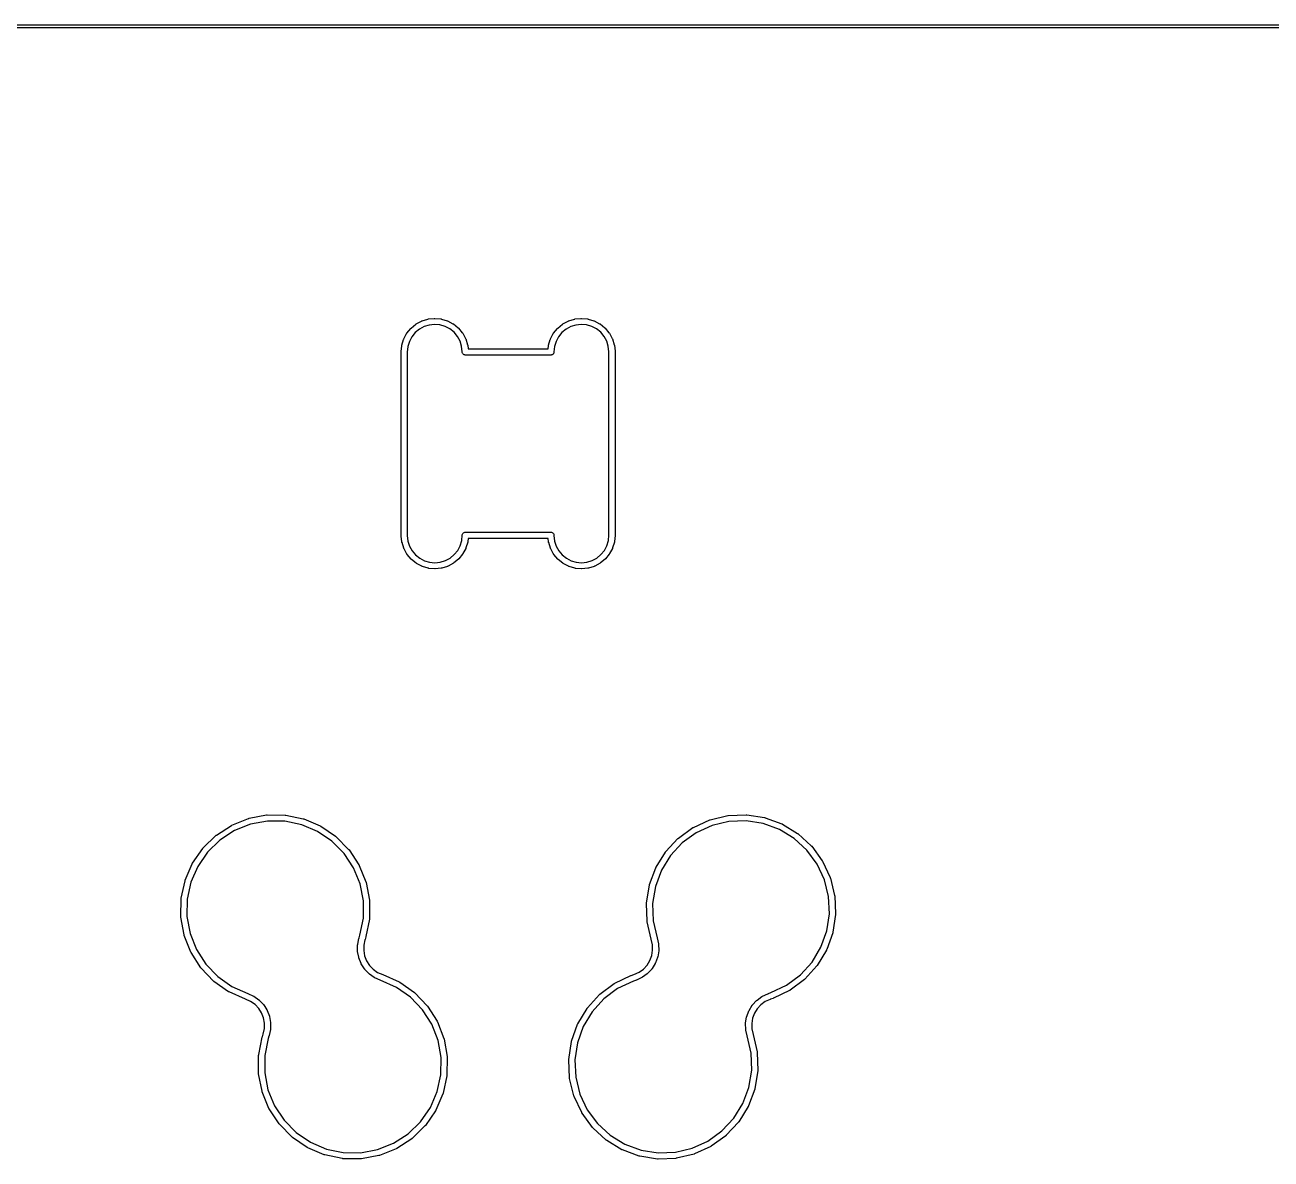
# Model space of a CAD drawing. Extents: x 95 to 260, y -129 to -48.
# Drawn here: x 156.4 to 176.79, y -66.16 to -47.6 of the extents above; entities that cross this region are included whole.
import ezdxf

# ---------------------------------------------------------------- set-up
doc = ezdxf.new("R2010")
doc.units = 0
doc.layers.add('BLACK', color=7, linetype='CONTINUOUS')

msp = doc.modelspace()

# ---------------------------------------------------------------- linework, layer by layer
at = {"layer": 'BLACK', "linetype": 'CONTINUOUS'}
for p, q in [((97.63, -47.6), (250.032, -47.6)), ((250.03, -47.65), (97.6313, -47.65)), ((163, -52.4117), (163.098, -52.4015)), ((163.098, -52.4015), (163.098, -52.4015)), ((163.098, -52.4015), (163.098, -52.4015)), ((163.098, -52.4015), (163.103, -52.4015)), ((163.103, -52.4015), (163.107, -52.4015)), ((163.107, -52.4015), (163.204, -52.4103)), ((165.4, -52.4117), (165.498, -52.4015)), ((165.498, -52.4015), (165.498, -52.4015)), ((165.498, -52.4015), (165.498, -52.4015)), ((165.498, -52.4015), (165.503, -52.4015)), ((165.503, -52.4015), (165.507, -52.4015)), ((165.507, -52.4015), (165.604, -52.4103)), ((162.651, -52.643), (162.713, -52.5673)), ((162.713, -52.5668), (162.716, -52.5637)), ((162.713, -52.5673), (162.713, -52.5668)), ((162.716, -52.5637), (162.72, -52.5604)), ((162.72, -52.5604), (162.795, -52.4982)), ((162.855, -52.5784), (162.787, -52.6343)), ((162.795, -52.4978), (162.799, -52.4953)), ((162.795, -52.4982), (162.795, -52.4978)), ((162.795, -52.4982), (162.795, -52.4982)), ((162.795, -52.4982), (162.795, -52.4982)), ((162.799, -52.4953), (162.803, -52.4927)), ((162.803, -52.4927), (162.889, -52.4463)), ((162.932, -52.5366), (162.855, -52.5784)), ((162.889, -52.446), (162.893, -52.4443)), ((162.889, -52.4463), (162.889, -52.446)), ((162.889, -52.4463), (162.889, -52.4463)), ((162.889, -52.4463), (162.889, -52.4463)), ((162.893, -52.4443), (162.898, -52.4426)), ((162.898, -52.4426), (162.991, -52.4137)), ((163.016, -52.5107), (162.932, -52.5366)), ((162.991, -52.4137), (162.992, -52.4135)), ((162.991, -52.4137), (162.991, -52.4137)), ((162.992, -52.4135), (162.996, -52.4126)), ((162.996, -52.4126), (163, -52.4117)), ((163.103, -52.5015), (163.016, -52.5107)), ((163.191, -52.5095), (163.103, -52.5015)), ((163.275, -52.5342), (163.191, -52.5095)), ((163.204, -52.4103), (163.204, -52.4103)), ((163.204, -52.4103), (163.204, -52.4103)), ((163.204, -52.4103), (163.205, -52.4104)), ((163.205, -52.4104), (163.21, -52.4113)), ((163.21, -52.4113), (163.214, -52.4121)), ((163.214, -52.4121), (163.308, -52.4397)), ((163.353, -52.5749), (163.275, -52.5342)), ((163.308, -52.4397), (163.308, -52.4399)), ((163.308, -52.4399), (163.312, -52.4416)), ((163.312, -52.4416), (163.317, -52.4433)), ((163.317, -52.4433), (163.403, -52.4886)), ((163.421, -52.6299), (163.353, -52.5749)), ((163.403, -52.4886), (163.403, -52.4886)), ((163.403, -52.4886), (163.403, -52.4886)), ((163.403, -52.4886), (163.404, -52.4889)), ((163.404, -52.4889), (163.408, -52.4914)), ((163.408, -52.4914), (163.411, -52.4939)), ((163.411, -52.4939), (163.487, -52.555)), ((163.487, -52.555), (163.488, -52.5555)), ((163.488, -52.5555), (163.491, -52.5587)), ((163.491, -52.5587), (163.494, -52.5619)), ((163.494, -52.5619), (163.557, -52.6366)), ((165.051, -52.643), (165.113, -52.5673)), ((165.113, -52.5668), (165.116, -52.5637)), ((165.113, -52.5673), (165.113, -52.5668)), ((165.116, -52.5637), (165.12, -52.5604)), ((165.12, -52.5604), (165.195, -52.4982)), ((165.255, -52.5784), (165.187, -52.6343)), ((165.195, -52.4978), (165.199, -52.4953)), ((165.195, -52.4982), (165.195, -52.4978)), ((165.195, -52.4982), (165.195, -52.4982)), ((165.195, -52.4982), (165.195, -52.4982)), ((165.199, -52.4953), (165.203, -52.4927)), ((165.203, -52.4927), (165.289, -52.4463)), ((165.332, -52.5366), (165.255, -52.5784)), ((165.289, -52.446), (165.293, -52.4443)), ((165.289, -52.4463), (165.289, -52.446)), ((165.289, -52.4463), (165.289, -52.4463)), ((165.289, -52.4463), (165.289, -52.4463)), ((165.293, -52.4443), (165.298, -52.4426)), ((165.298, -52.4426), (165.391, -52.4137)), ((165.416, -52.5107), (165.332, -52.5366)), ((165.391, -52.4137), (165.392, -52.4135)), ((165.391, -52.4137), (165.391, -52.4137)), ((165.392, -52.4135), (165.396, -52.4126)), ((165.396, -52.4126), (165.4, -52.4117)), ((165.503, -52.5015), (165.416, -52.5107)), ((165.591, -52.5095), (165.503, -52.5015)), ((165.675, -52.5342), (165.591, -52.5095)), ((165.604, -52.4103), (165.604, -52.4103)), ((165.604, -52.4103), (165.604, -52.4103)), ((165.604, -52.4103), (165.605, -52.4104)), ((165.605, -52.4104), (165.61, -52.4113)), ((165.61, -52.4113), (165.614, -52.4121)), ((165.614, -52.4121), (165.708, -52.4397)), ((165.753, -52.5749), (165.675, -52.5342)), ((165.708, -52.4397), (165.708, -52.4399)), ((165.708, -52.4399), (165.712, -52.4416)), ((165.712, -52.4416), (165.717, -52.4433)), ((165.717, -52.4433), (165.803, -52.4886)), ((165.821, -52.6299), (165.753, -52.5749)), ((165.803, -52.4886), (165.803, -52.4886)), ((165.803, -52.4886), (165.803, -52.4886)), ((165.803, -52.4886), (165.804, -52.4889)), ((165.804, -52.4889), (165.808, -52.4914)), ((165.808, -52.4914), (165.811, -52.4939)), ((165.811, -52.4939), (165.887, -52.555)), ((165.887, -52.555), (165.888, -52.5555)), ((165.888, -52.5555), (165.891, -52.5587)), ((165.891, -52.5587), (165.894, -52.5619)), ((165.894, -52.5619), (165.957, -52.6366)), ((162.568, -52.8397), (162.596, -52.7463)), ((162.596, -52.7456), (162.598, -52.7415)), ((162.596, -52.7463), (162.596, -52.7456)), ((162.598, -52.7415), (162.6, -52.7372)), ((162.6, -52.7372), (162.646, -52.6511)), ((162.646, -52.6505), (162.648, -52.6468)), ((162.646, -52.6511), (162.646, -52.6505)), ((162.646, -52.6511), (162.646, -52.6511)), ((162.646, -52.6511), (162.646, -52.6511)), ((162.648, -52.6468), (162.651, -52.643)), ((162.69, -52.7799), (162.665, -52.8639)), ((162.732, -52.7024), (162.69, -52.7799)), ((162.787, -52.6343), (162.732, -52.7024)), ((163.477, -52.6971), (163.421, -52.6299)), ((163.52, -52.7741), (163.477, -52.6971)), ((163.546, -52.8577), (163.52, -52.7741)), ((163.557, -52.6366), (163.558, -52.6372)), ((163.558, -52.6372), (163.56, -52.6409)), ((163.56, -52.6409), (163.563, -52.6447)), ((163.563, -52.6447), (163.61, -52.7302)), ((163.61, -52.7302), (163.61, -52.7302)), ((163.61, -52.7302), (163.61, -52.7302)), ((163.61, -52.7302), (163.61, -52.7308)), ((163.61, -52.7308), (163.612, -52.735)), ((163.612, -52.735), (163.613, -52.7392)), ((163.613, -52.7392), (163.643, -52.8322)), ((164.968, -52.8397), (164.996, -52.7463)), ((164.996, -52.7456), (164.998, -52.7415)), ((164.996, -52.7463), (164.996, -52.7456)), ((164.998, -52.7415), (165, -52.7372)), ((165, -52.7372), (165.046, -52.6511)), ((165.046, -52.6505), (165.048, -52.6468)), ((165.046, -52.6511), (165.046, -52.6505)), ((165.046, -52.6511), (165.046, -52.6511)), ((165.046, -52.6511), (165.046, -52.6511)), ((165.048, -52.6468), (165.051, -52.643)), ((165.09, -52.7799), (165.065, -52.8639)), ((165.132, -52.7024), (165.09, -52.7799)), ((165.187, -52.6343), (165.132, -52.7024)), ((165.877, -52.6971), (165.821, -52.6299)), ((165.92, -52.7741), (165.877, -52.6971)), ((165.946, -52.8577), (165.92, -52.7741)), ((165.957, -52.6366), (165.958, -52.6372)), ((165.958, -52.6372), (165.96, -52.6409)), ((165.96, -52.6409), (165.963, -52.6447)), ((165.963, -52.6447), (166.01, -52.7302)), ((166.01, -52.7302), (166.01, -52.7302)), ((166.01, -52.7302), (166.01, -52.7302)), ((166.01, -52.7302), (166.01, -52.7308)), ((166.01, -52.7308), (166.012, -52.735)), ((166.012, -52.735), (166.013, -52.7392)), ((166.013, -52.7392), (166.043, -52.8322)), ((162.556, -52.9464), (162.566, -52.8493)), ((162.556, -52.9488), (162.556, -52.9464)), ((162.556, -52.9464), (162.556, -52.9464)), ((162.556, -55.9537), (162.556, -52.9488)), ((162.566, -52.8486), (162.567, -52.8442)), ((162.566, -52.8492), (162.566, -52.8486)), ((162.566, -52.8493), (162.566, -52.8492)), ((162.566, -52.8493), (162.566, -52.8493)), ((162.567, -52.8442), (162.568, -52.8397)), ((162.665, -52.8639), (162.656, -52.9537)), ((162.656, -52.9537), (162.656, -55.951)), ((163.556, -52.9472), (163.546, -52.8577)), ((163.556, -52.949), (163.556, -52.9472)), ((163.556, -52.9512), (163.556, -52.949)), ((163.557, -52.9611), (163.556, -52.9512)), ((163.56, -52.9705), (163.557, -52.9611)), ((163.564, -52.9792), (163.56, -52.9705)), ((163.571, -52.9868), (163.564, -52.9792)), ((163.578, -52.993), (163.571, -52.9868)), ((163.587, -52.9977), (163.578, -52.993)), ((163.596, -53.0005), (163.587, -52.9977)), ((163.604, -53.0012), (163.596, -53.0005)), ((165.009, -53.0012), (163.604, -53.0012)), ((163.643, -52.8322), (163.643, -52.8328)), ((163.643, -52.8328), (163.644, -52.8373)), ((163.644, -52.8373), (163.645, -52.8417)), ((163.645, -52.8417), (163.652, -52.9012)), ((163.652, -52.9012), (164.961, -52.9012)), ((164.961, -52.9012), (164.966, -52.8493)), ((164.966, -52.8486), (164.967, -52.8442)), ((164.966, -52.8492), (164.966, -52.8486)), ((164.966, -52.8493), (164.966, -52.8492)), ((164.966, -52.8493), (164.966, -52.8493)), ((164.967, -52.8442), (164.968, -52.8397)), ((165.016, -53.0005), (165.009, -53.0012)), ((165.025, -52.9977), (165.016, -53.0005)), ((165.034, -52.993), (165.025, -52.9977)), ((165.042, -52.9868), (165.034, -52.993)), ((165.048, -52.9792), (165.042, -52.9868)), ((165.053, -52.9705), (165.048, -52.9792)), ((165.056, -52.9611), (165.053, -52.9705)), ((165.065, -52.8639), (165.056, -52.9512)), ((165.056, -52.9512), (165.056, -52.9512)), ((165.056, -52.9512), (165.056, -52.9611)), ((165.956, -52.9472), (165.946, -52.8577)), ((165.956, -52.9515), (165.956, -52.9472)), ((165.956, -55.9488), (165.956, -52.9515)), ((166.043, -52.8322), (166.043, -52.8328)), ((166.043, -52.8328), (166.044, -52.8373)), ((166.044, -52.8373), (166.045, -52.8417)), ((166.045, -52.8417), (166.056, -52.9387)), ((166.056, -52.9387), (166.056, -52.9394)), ((166.056, -52.9394), (166.056, -52.9417)), ((166.056, -52.9417), (166.056, -52.9439)), ((166.056, -52.9439), (166.056, -52.9486)), ((166.056, -52.9486), (166.056, -52.9488)), ((166.056, -52.9488), (166.056, -55.9537)), ((162.556, -55.9539), (162.556, -55.9537)), ((162.556, -55.9586), (162.556, -55.9539)), ((162.557, -55.9608), (162.556, -55.9586)), ((162.557, -55.9631), (162.557, -55.9608)), ((162.557, -55.9638), (162.557, -55.9631)), ((162.567, -56.0608), (162.557, -55.9638)), ((162.568, -56.0652), (162.567, -56.0608)), ((162.569, -56.0697), (162.568, -56.0652)), ((162.57, -56.0703), (162.569, -56.0697)), ((162.599, -56.1633), (162.57, -56.0703)), ((162.656, -55.951), (162.656, -55.9553)), ((162.656, -55.9553), (162.666, -56.0448)), ((162.666, -56.0448), (162.693, -56.1284)), ((163.522, -56.1226), (163.547, -56.0386)), ((163.547, -56.0386), (163.556, -55.9513)), ((163.556, -55.9512), (163.557, -55.9414)), ((163.556, -55.9513), (163.556, -55.9512)), ((163.557, -55.9414), (163.56, -55.932)), ((163.56, -55.932), (163.564, -55.9233)), ((163.564, -55.9233), (163.571, -55.9157)), ((163.571, -55.9157), (163.578, -55.9095)), ((163.578, -55.9095), (163.587, -55.9048)), ((163.587, -55.9048), (163.596, -55.902)), ((163.596, -55.902), (163.604, -55.9012)), ((163.604, -55.9012), (165.009, -55.9012)), ((163.645, -56.0628), (163.616, -56.1562)), ((163.646, -56.0539), (163.645, -56.0583)), ((163.645, -56.0583), (163.645, -56.0628)), ((163.652, -56.0012), (163.646, -56.0532)), ((163.646, -56.0532), (163.646, -56.0532)), ((163.646, -56.0532), (163.646, -56.0533)), ((163.646, -56.0533), (163.646, -56.0539)), ((164.961, -56.0012), (163.652, -56.0012)), ((164.967, -56.0608), (164.961, -56.0012)), ((164.968, -56.0652), (164.967, -56.0608)), ((164.969, -56.0697), (164.968, -56.0652)), ((164.97, -56.0703), (164.969, -56.0697)), ((164.999, -56.1633), (164.97, -56.0703)), ((165.009, -55.9012), (165.016, -55.902)), ((165.016, -55.902), (165.025, -55.9048)), ((165.025, -55.9048), (165.034, -55.9095)), ((165.034, -55.9095), (165.042, -55.9157)), ((165.042, -55.9157), (165.048, -55.9233)), ((165.048, -55.9233), (165.053, -55.932)), ((165.053, -55.932), (165.056, -55.9414)), ((165.056, -55.9414), (165.056, -55.9512)), ((165.056, -55.9512), (165.056, -55.9535)), ((165.056, -55.9535), (165.056, -55.9553)), ((165.056, -55.9553), (165.066, -56.0448)), ((165.066, -56.0448), (165.093, -56.1284)), ((165.922, -56.1226), (165.947, -56.0386)), ((165.947, -56.0386), (165.956, -55.9488)), ((166.045, -56.0628), (166.016, -56.1562)), ((166.046, -56.0539), (166.045, -56.0583)), ((166.045, -56.0583), (166.045, -56.0628)), ((166.056, -55.9561), (166.046, -56.0532)), ((166.046, -56.0532), (166.046, -56.0532)), ((166.046, -56.0532), (166.046, -56.0533)), ((166.046, -56.0533), (166.046, -56.0539)), ((166.056, -55.9537), (166.056, -55.9561)), ((166.056, -55.9561), (166.056, -55.9561)), ((162.601, -56.1675), (162.599, -56.1633)), ((162.603, -56.1717), (162.601, -56.1675)), ((162.603, -56.1723), (162.603, -56.1717)), ((162.65, -56.2578), (162.603, -56.1723)), ((162.652, -56.2616), (162.65, -56.2578)), ((162.655, -56.2653), (162.652, -56.2616)), ((162.655, -56.2659), (162.655, -56.2653)), ((162.718, -56.3406), (162.655, -56.2659)), ((162.693, -56.1284), (162.735, -56.2053)), ((162.735, -56.2053), (162.792, -56.2726)), ((162.792, -56.2726), (162.86, -56.3276)), ((163.358, -56.3241), (163.425, -56.2682)), ((163.425, -56.2682), (163.481, -56.2001)), ((163.481, -56.2001), (163.522, -56.1226)), ((163.561, -56.2595), (163.5, -56.3352)), ((163.564, -56.2557), (163.561, -56.2595)), ((163.567, -56.252), (163.564, -56.2557)), ((163.613, -56.1653), (163.567, -56.2514)), ((163.567, -56.2514), (163.567, -56.252)), ((163.614, -56.1611), (163.613, -56.1653)), ((163.616, -56.1569), (163.614, -56.1611)), ((163.616, -56.1562), (163.616, -56.1569)), ((165.001, -56.1675), (164.999, -56.1633)), ((165.003, -56.1717), (165.001, -56.1675)), ((165.003, -56.1723), (165.003, -56.1717)), ((165.05, -56.2578), (165.003, -56.1723)), ((165.052, -56.2616), (165.05, -56.2578)), ((165.055, -56.2653), (165.052, -56.2616)), ((165.055, -56.2659), (165.055, -56.2653)), ((165.118, -56.3406), (165.055, -56.2659)), ((165.093, -56.1284), (165.135, -56.2053)), ((165.135, -56.2053), (165.192, -56.2726)), ((165.192, -56.2726), (165.26, -56.3276)), ((165.758, -56.3241), (165.825, -56.2682)), ((165.825, -56.2682), (165.881, -56.2001)), ((165.881, -56.2001), (165.922, -56.1226)), ((165.961, -56.2595), (165.9, -56.3352)), ((165.964, -56.2557), (165.961, -56.2595)), ((165.967, -56.252), (165.964, -56.2557)), ((166.013, -56.1653), (165.967, -56.2514)), ((165.967, -56.2514), (165.967, -56.252)), ((166.014, -56.1611), (166.013, -56.1653)), ((166.016, -56.1569), (166.014, -56.1611)), ((166.016, -56.1562), (166.016, -56.1569)), ((162.721, -56.3438), (162.718, -56.3406)), ((162.725, -56.347), (162.721, -56.3438)), ((162.725, -56.3475), (162.725, -56.347)), ((162.801, -56.4086), (162.725, -56.3475)), ((162.805, -56.4111), (162.801, -56.4086)), ((162.809, -56.4136), (162.805, -56.4111)), ((162.809, -56.4139), (162.809, -56.4136)), ((162.896, -56.4592), (162.809, -56.4139)), ((162.809, -56.4139), (162.809, -56.4139)), ((162.809, -56.4139), (162.809, -56.4139)), ((162.86, -56.3276), (162.938, -56.3683)), ((162.9, -56.4608), (162.896, -56.4592)), ((162.904, -56.4626), (162.9, -56.4608)), ((162.905, -56.4628), (162.904, -56.4626)), ((162.998, -56.4904), (162.905, -56.4628)), ((162.938, -56.3683), (163.022, -56.393)), ((163.022, -56.393), (163.109, -56.401)), ((163.109, -56.401), (163.197, -56.3918)), ((163.197, -56.3918), (163.281, -56.3659)), ((163.315, -56.4599), (163.222, -56.4888)), ((163.281, -56.3659), (163.358, -56.3241)), ((163.319, -56.4582), (163.315, -56.4599)), ((163.323, -56.4565), (163.319, -56.4582)), ((163.324, -56.4562), (163.323, -56.4565)), ((163.41, -56.4098), (163.324, -56.4562)), ((163.324, -56.4562), (163.324, -56.4562)), ((163.324, -56.4562), (163.324, -56.4562)), ((163.413, -56.4072), (163.41, -56.4098)), ((163.417, -56.4047), (163.413, -56.4072)), ((163.418, -56.4043), (163.417, -56.4047)), ((163.493, -56.3421), (163.418, -56.4043)), ((163.496, -56.3388), (163.493, -56.3421)), ((163.499, -56.3357), (163.496, -56.3388)), ((163.5, -56.3352), (163.499, -56.3357)), ((163.5, -56.3352), (163.5, -56.3352)), ((163.5, -56.3352), (163.5, -56.3352)), ((165.121, -56.3438), (165.118, -56.3406)), ((165.125, -56.347), (165.121, -56.3438)), ((165.125, -56.3475), (165.125, -56.347)), ((165.201, -56.4086), (165.125, -56.3475)), ((165.205, -56.4111), (165.201, -56.4086)), ((165.209, -56.4136), (165.205, -56.4111)), ((165.209, -56.4139), (165.209, -56.4136)), ((165.296, -56.4592), (165.209, -56.4139)), ((165.209, -56.4139), (165.209, -56.4139)), ((165.209, -56.4139), (165.209, -56.4139)), ((165.26, -56.3276), (165.338, -56.3683)), ((165.3, -56.4608), (165.296, -56.4592)), ((165.304, -56.4626), (165.3, -56.4608)), ((165.305, -56.4628), (165.304, -56.4626)), ((165.398, -56.4904), (165.305, -56.4628)), ((165.338, -56.3683), (165.422, -56.393)), ((165.422, -56.393), (165.509, -56.401)), ((165.509, -56.401), (165.597, -56.3918)), ((165.597, -56.3918), (165.681, -56.3659)), ((165.715, -56.4599), (165.622, -56.4888)), ((165.681, -56.3659), (165.758, -56.3241)), ((165.719, -56.4582), (165.715, -56.4599)), ((165.723, -56.4565), (165.719, -56.4582)), ((165.724, -56.4562), (165.723, -56.4565)), ((165.81, -56.4098), (165.724, -56.4562)), ((165.724, -56.4562), (165.724, -56.4562)), ((165.724, -56.4562), (165.724, -56.4562)), ((165.813, -56.4072), (165.81, -56.4098)), ((165.817, -56.4047), (165.813, -56.4072)), ((165.818, -56.4043), (165.817, -56.4047)), ((165.893, -56.3421), (165.818, -56.4043)), ((165.896, -56.3388), (165.893, -56.3421)), ((165.899, -56.3357), (165.896, -56.3388)), ((165.9, -56.3352), (165.899, -56.3357)), ((165.9, -56.3352), (165.9, -56.3352)), ((165.9, -56.3352), (165.9, -56.3352)), ((163.003, -56.4912), (162.998, -56.4904)), ((163.007, -56.4921), (163.003, -56.4912)), ((163.008, -56.4922), (163.007, -56.4921)), ((163.105, -56.501), (163.008, -56.4922)), ((163.008, -56.4922), (163.008, -56.4922)), ((163.11, -56.501), (163.105, -56.501)), ((163.114, -56.501), (163.11, -56.501)), ((163.115, -56.501), (163.114, -56.501)), ((163.212, -56.4908), (163.115, -56.501)), ((163.115, -56.501), (163.115, -56.501)), ((163.216, -56.4899), (163.212, -56.4908)), ((163.221, -56.489), (163.216, -56.4899)), ((163.222, -56.4888), (163.221, -56.489)), ((163.222, -56.4888), (163.222, -56.4888)), ((165.403, -56.4912), (165.398, -56.4904)), ((165.407, -56.4921), (165.403, -56.4912)), ((165.408, -56.4922), (165.407, -56.4921)), ((165.505, -56.501), (165.408, -56.4922)), ((165.408, -56.4922), (165.408, -56.4922)), ((165.51, -56.501), (165.505, -56.501)), ((165.514, -56.501), (165.51, -56.501)), ((165.515, -56.501), (165.514, -56.501)), ((165.612, -56.4908), (165.515, -56.501)), ((165.515, -56.501), (165.515, -56.501)), ((165.616, -56.4899), (165.612, -56.4908)), ((165.621, -56.489), (165.616, -56.4899)), ((165.622, -56.4888), (165.621, -56.489)), ((165.622, -56.4888), (165.622, -56.4888)), ((160.068, -60.582), (160.355, -60.528)), ((160.355, -60.528), (160.356, -60.5279)), ((160.356, -60.5279), (160.361, -60.5276)), ((160.361, -60.5276), (160.365, -60.5272)), ((160.365, -60.5272), (160.658, -60.53)), ((160.658, -60.53), (160.659, -60.5301)), ((160.659, -60.5301), (160.663, -60.5306)), ((160.663, -60.5306), (160.668, -60.5311)), ((160.668, -60.5311), (160.954, -60.5908)), ((167.615, -60.605), (167.899, -60.5369)), ((167.899, -60.5369), (167.9, -60.5367)), ((167.9, -60.5367), (167.904, -60.5361)), ((167.904, -60.5361), (167.909, -60.5355)), ((167.909, -60.5355), (168.202, -60.5239)), ((168.202, -60.5239), (168.207, -60.5243)), ((168.202, -60.5239), (168.202, -60.5239)), ((168.202, -60.5239), (168.202, -60.5239)), ((168.207, -60.5243), (168.211, -60.5245)), ((168.211, -60.5245), (168.5, -60.57)), ((159.533, -60.8577), (159.778, -60.6981)), ((159.778, -60.6981), (159.779, -60.6978)), ((159.778, -60.6981), (159.778, -60.6981)), ((159.778, -60.6981), (159.778, -60.6981)), ((159.779, -60.6978), (159.783, -60.6957)), ((159.783, -60.6957), (159.787, -60.6936)), ((159.787, -60.6936), (160.058, -60.5848)), ((160.091, -60.6794), (159.828, -60.7846)), ((160.058, -60.5848), (160.059, -60.5845)), ((160.058, -60.5848), (160.058, -60.5848)), ((160.058, -60.5848), (160.058, -60.5848)), ((160.059, -60.5845), (160.063, -60.5833)), ((160.063, -60.5833), (160.068, -60.582)), ((160.369, -60.6272), (160.091, -60.6794)), ((160.652, -60.63), (160.369, -60.6272)), ((160.929, -60.6877), (160.652, -60.63)), ((161.189, -60.7981), (160.929, -60.6877)), ((160.954, -60.5908), (160.955, -60.5909)), ((160.955, -60.5909), (160.959, -60.5923)), ((160.959, -60.5923), (160.963, -60.5937)), ((160.963, -60.5937), (161.233, -60.7079)), ((161.233, -60.7079), (161.234, -60.7082)), ((161.234, -60.7082), (161.238, -60.7104)), ((161.238, -60.7104), (161.241, -60.7126)), ((161.241, -60.7126), (161.484, -60.8769)), ((167.094, -60.9068), (167.331, -60.7353)), ((167.331, -60.7353), (167.332, -60.7349)), ((167.332, -60.7349), (167.336, -60.7326)), ((167.336, -60.7326), (167.339, -60.7304)), ((167.339, -60.7304), (167.605, -60.6082)), ((167.643, -60.7011), (167.386, -60.8192)), ((167.605, -60.6082), (167.606, -60.6079)), ((167.605, -60.6082), (167.605, -60.6082)), ((167.605, -60.6082), (167.605, -60.6082)), ((167.606, -60.6079), (167.61, -60.6065)), ((167.61, -60.6065), (167.615, -60.605)), ((167.918, -60.6352), (167.643, -60.7011)), ((168.201, -60.6241), (167.918, -60.6352)), ((168.48, -60.668), (168.201, -60.6241)), ((168.746, -60.7654), (168.48, -60.668)), ((168.5, -60.57), (168.5, -60.57)), ((168.5, -60.57), (168.5, -60.57)), ((168.5, -60.57), (168.501, -60.5701)), ((168.501, -60.5701), (168.506, -60.5713)), ((168.506, -60.5713), (168.51, -60.5724)), ((168.51, -60.5724), (168.785, -60.6732)), ((168.987, -60.9125), (168.746, -60.7654)), ((168.785, -60.6732), (168.785, -60.6734)), ((168.785, -60.6734), (168.789, -60.6755)), ((168.789, -60.6755), (168.794, -60.6774)), ((168.794, -60.6774), (169.044, -60.8297)), ((159.315, -61.068), (159.525, -60.8638)), ((159.591, -60.9389), (159.388, -61.1363)), ((159.525, -60.8633), (159.529, -60.8606)), ((159.525, -60.8638), (159.525, -60.8633)), ((159.529, -60.8606), (159.533, -60.8577)), ((159.828, -60.7846), (159.591, -60.9389)), ((161.423, -60.9569), (161.189, -60.7981)), ((161.622, -61.1583), (161.423, -60.9569)), ((161.484, -60.8769), (161.484, -60.8769)), ((161.484, -60.8769), (161.484, -60.877)), ((161.484, -60.877), (161.484, -60.8773)), ((161.484, -60.8773), (161.488, -60.8802)), ((161.488, -60.8802), (161.491, -60.8832)), ((161.491, -60.8832), (161.697, -61.0915)), ((166.887, -61.1275), (167.086, -60.9132)), ((167.086, -60.9132), (167.087, -60.9127)), ((167.087, -60.9127), (167.09, -60.9098)), ((167.09, -60.9098), (167.094, -60.9068)), ((167.386, -60.8192), (167.156, -60.9849)), ((169.196, -61.1038), (168.987, -60.9125)), ((169.044, -60.8297), (169.044, -60.83)), ((169.044, -60.83), (169.048, -60.8328)), ((169.048, -60.8328), (169.051, -60.8355)), ((169.051, -60.8355), (169.267, -61.0334)), ((159.143, -61.3165), (159.309, -61.0755)), ((159.388, -61.1363), (159.228, -61.3692)), ((159.309, -61.0749), (159.312, -61.0715)), ((159.309, -61.0755), (159.309, -61.0749)), ((159.309, -61.0755), (159.309, -61.0755)), ((159.309, -61.0755), (159.309, -61.0755)), ((159.312, -61.0715), (159.315, -61.068)), ((161.778, -61.3944), (161.622, -61.1583)), ((161.697, -61.0915), (161.697, -61.092)), ((161.697, -61.092), (161.7, -61.0956)), ((161.7, -61.0956), (161.703, -61.0991)), ((161.703, -61.0991), (161.864, -61.3434)), ((166.727, -61.3843), (166.881, -61.1353)), ((166.881, -61.1353), (166.882, -61.1347)), ((166.881, -61.1353), (166.881, -61.1353)), ((166.881, -61.1353), (166.881, -61.1353)), ((166.882, -61.1347), (166.884, -61.1312)), ((166.884, -61.1312), (166.887, -61.1275)), ((167.156, -60.9849), (166.964, -61.1921)), ((169.363, -61.3319), (169.196, -61.1038)), ((169.267, -61.0334), (169.268, -61.0339)), ((169.268, -61.0339), (169.271, -61.0373)), ((169.271, -61.0373), (169.274, -61.0407)), ((169.274, -61.0407), (169.447, -61.2767)), ((159.022, -61.5938), (159.138, -61.3251)), ((159.228, -61.3692), (159.116, -61.629)), ((159.138, -61.3244), (159.141, -61.3205)), ((159.138, -61.3251), (159.138, -61.3244)), ((159.141, -61.3205), (159.143, -61.3165)), ((161.864, -61.3434), (161.865, -61.3439)), ((161.865, -61.3439), (161.867, -61.348)), ((161.867, -61.348), (161.869, -61.352)), ((161.869, -61.352), (161.98, -61.6229)), ((166.964, -61.1921), (166.815, -61.4327)), ((169.483, -61.5882), (169.363, -61.3319)), ((169.447, -61.2767), (169.447, -61.2773)), ((169.447, -61.2773), (169.449, -61.2812)), ((169.449, -61.2812), (169.452, -61.2851)), ((169.452, -61.2851), (169.576, -61.5503)), ((161.885, -61.6562), (161.778, -61.3944)), ((166.62, -61.6671), (166.723, -61.393)), ((166.815, -61.4327), (166.716, -61.6976)), ((166.723, -61.3924), (166.725, -61.3883)), ((166.723, -61.393), (166.723, -61.3924)), ((166.725, -61.3883), (166.727, -61.3843)), ((169.576, -61.5503), (169.576, -61.5509)), ((169.576, -61.5509), (169.577, -61.5552)), ((169.577, -61.5552), (169.579, -61.5595)), ((169.579, -61.5595), (169.649, -61.8437)), ((158.957, -61.8892), (159.019, -61.6031)), ((159.019, -61.6024), (159.021, -61.5982)), ((159.019, -61.6031), (159.019, -61.6024)), ((159.019, -61.6031), (159.019, -61.6031)), ((159.019, -61.6031), (159.019, -61.6031)), ((159.021, -61.5982), (159.022, -61.5938)), ((159.116, -61.629), (159.056, -61.9055)), ((161.939, -61.9339), (161.885, -61.6562)), ((161.98, -61.6229), (161.98, -61.6236)), ((161.98, -61.6236), (161.981, -61.6279)), ((161.981, -61.6279), (161.982, -61.6323)), ((161.982, -61.6323), (162.038, -61.9196)), ((166.57, -61.9654), (166.618, -61.6766)), ((166.618, -61.6759), (166.619, -61.6715)), ((166.618, -61.6766), (166.618, -61.6759)), ((166.619, -61.6715), (166.62, -61.6671)), ((166.716, -61.6976), (166.67, -61.9768)), ((169.551, -61.8629), (169.483, -61.5882)), ((158.951, -62.1916), (158.956, -61.8989)), ((158.956, -61.8982), (158.957, -61.8938)), ((158.956, -61.8989), (158.956, -61.8982)), ((158.957, -61.8938), (158.957, -61.8892)), ((159.056, -61.9055), (159.051, -62.1884)), ((161.939, -62.2169), (161.939, -61.9339)), ((162.038, -61.9196), (162.038, -61.9196)), ((162.038, -61.9196), (162.038, -61.9196)), ((162.038, -61.9196), (162.039, -61.9203)), ((162.039, -61.9203), (162.039, -61.9247)), ((162.039, -61.9247), (162.039, -61.9293)), ((162.039, -61.9293), (162.039, -62.222)), ((166.57, -61.97), (166.57, -61.9654)), ((166.57, -61.9745), (166.57, -61.97)), ((166.57, -61.9752), (166.57, -61.9745)), ((166.579, -62.2677), (166.57, -61.9752)), ((166.67, -61.9768), (166.679, -62.2596)), ((169.564, -62.1455), (169.551, -61.8629)), ((169.649, -61.8437), (169.649, -61.8443)), ((169.649, -61.8443), (169.65, -61.8488)), ((169.65, -61.8488), (169.65, -61.8533)), ((169.65, -61.8533), (169.664, -62.1457)), ((158.952, -62.1962), (158.951, -62.1916)), ((159.051, -62.1884), (159.102, -62.4668)), ((169.522, -62.4253), (169.564, -62.1455)), ((169.664, -62.1555), (169.62, -62.445)), ((169.664, -62.1457), (169.664, -62.1464)), ((169.664, -62.1464), (169.664, -62.1509)), ((169.664, -62.1509), (169.664, -62.1555)), ((158.952, -62.2007), (158.952, -62.1962)), ((158.952, -62.2013), (158.952, -62.2007)), ((158.952, -62.2014), (158.952, -62.2013)), ((159.004, -62.4894), (158.952, -62.2014)), ((158.952, -62.2014), (158.952, -62.2014)), ((161.882, -62.4963), (161.939, -62.2169)), ((162.038, -62.2317), (161.98, -62.5187)), ((162.039, -62.2227), (162.038, -62.2272)), ((162.038, -62.2272), (162.038, -62.2317)), ((162.039, -62.222), (162.039, -62.2227)), ((166.58, -62.2723), (166.579, -62.2677)), ((166.58, -62.2767), (166.58, -62.2723)), ((166.58, -62.2774), (166.58, -62.2767)), ((166.647, -62.5626), (166.58, -62.2774)), ((166.679, -62.2596), (166.744, -62.5399)), ((159.005, -62.4938), (159.004, -62.4894)), ((159.006, -62.4982), (159.005, -62.4938)), ((159.007, -62.4988), (159.006, -62.4982)), ((159.114, -62.7713), (159.007, -62.4988)), ((159.102, -62.4668), (159.205, -62.7302)), ((161.845, -62.6436), (161.866, -62.5482)), ((161.866, -62.5475), (161.867, -62.5453)), ((161.866, -62.5482), (161.866, -62.5475)), ((161.867, -62.5431), (161.87, -62.5356)), ((161.867, -62.5453), (161.867, -62.5431)), ((161.87, -62.5356), (161.882, -62.4963)), ((161.963, -62.5718), (161.944, -62.6599)), ((161.965, -62.5669), (161.963, -62.5718)), ((161.978, -62.5242), (161.965, -62.5665)), ((161.965, -62.5665), (161.965, -62.5669)), ((161.965, -62.5669), (161.965, -62.5669)), ((161.979, -62.5218), (161.978, -62.5242)), ((161.98, -62.5194), (161.979, -62.5218)), ((161.98, -62.5187), (161.98, -62.5194)), ((166.667, -62.6529), (166.647, -62.5626)), ((166.647, -62.5626), (166.647, -62.5626)), ((166.744, -62.5399), (166.744, -62.54)), ((166.744, -62.54), (166.766, -62.6351)), ((169.426, -62.6916), (169.522, -62.4253)), ((169.618, -62.4544), (169.519, -62.73)), ((169.619, -62.45), (169.618, -62.4544)), ((169.62, -62.4457), (169.619, -62.45)), ((169.62, -62.445), (169.62, -62.4457)), ((159.116, -62.7753), (159.114, -62.7713)), ((159.118, -62.7794), (159.116, -62.7753)), ((159.118, -62.78), (159.118, -62.7794)), ((159.276, -63.0265), (159.118, -62.78)), ((159.205, -62.7302), (159.358, -62.9684)), ((161.843, -62.751), (161.844, -62.6533)), ((161.843, -62.7555), (161.843, -62.751)), ((161.843, -62.76), (161.843, -62.7555)), ((161.843, -62.7607), (161.843, -62.76)), ((161.861, -62.8568), (161.843, -62.7607)), ((161.843, -62.7607), (161.843, -62.7607)), ((161.843, -62.7607), (161.843, -62.7607)), ((161.844, -62.6526), (161.845, -62.6482)), ((161.844, -62.6533), (161.844, -62.6526)), ((161.845, -62.6482), (161.845, -62.6436)), ((161.944, -62.6599), (161.943, -62.7477)), ((161.943, -62.7477), (161.958, -62.8341)), ((166.656, -62.8273), (166.67, -62.7407)), ((166.67, -62.7407), (166.667, -62.6529)), ((166.77, -62.7521), (166.754, -62.8484)), ((166.766, -62.6351), (166.766, -62.6358)), ((166.766, -62.6358), (166.767, -62.6402)), ((166.767, -62.6402), (166.767, -62.6447)), ((166.767, -62.6447), (166.77, -62.7423)), ((166.77, -62.7423), (166.77, -62.743)), ((166.77, -62.743), (166.77, -62.7475)), ((166.77, -62.7475), (166.77, -62.7521)), ((169.281, -62.9343), (169.426, -62.6916)), ((169.515, -62.7388), (169.364, -62.9899)), ((169.517, -62.7347), (169.515, -62.7388)), ((169.519, -62.7306), (169.517, -62.7347)), ((169.519, -62.73), (169.519, -62.7306)), ((159.358, -62.9684), (159.554, -63.1725)), ((161.862, -62.8611), (161.861, -62.8568)), ((161.863, -62.8655), (161.862, -62.8611)), ((161.863, -62.8661), (161.863, -62.8655)), ((161.899, -62.957), (161.863, -62.8661)), ((161.901, -62.9611), (161.899, -62.957)), ((161.903, -62.9651), (161.901, -62.9611)), ((161.904, -62.9657), (161.903, -62.9651)), ((161.956, -63.0479), (161.904, -62.9657)), ((161.904, -62.9657), (161.904, -62.9657)), ((161.904, -62.9657), (161.904, -62.9657)), ((161.958, -62.8341), (161.99, -62.9159)), ((161.99, -62.9159), (162.038, -62.9898)), ((162.038, -62.9898), (162.099, -63.0532)), ((166.519, -63.0486), (166.579, -62.9843)), ((166.579, -62.9843), (166.625, -62.9096)), ((166.625, -62.9096), (166.656, -62.8273)), ((166.713, -62.958), (166.661, -63.0411)), ((166.715, -62.9539), (166.713, -62.958)), ((166.717, -62.9499), (166.715, -62.9539)), ((166.751, -62.8578), (166.717, -62.9493)), ((166.717, -62.9493), (166.717, -62.9499)), ((166.753, -62.8534), (166.751, -62.8578)), ((166.754, -62.8491), (166.753, -62.8534)), ((166.754, -62.8484), (166.754, -62.8484)), ((166.754, -62.8484), (166.754, -62.8484)), ((166.754, -62.8484), (166.754, -62.8491)), ((169.091, -63.1441), (169.281, -62.9343)), ((169.358, -62.9977), (169.162, -63.2148)), ((169.361, -62.9941), (169.358, -62.9977)), ((169.364, -62.9905), (169.361, -62.9941)), ((169.364, -62.9899), (169.364, -62.9905)), ((159.279, -63.0301), (159.276, -63.0265)), ((159.282, -63.0336), (159.279, -63.0301)), ((159.282, -63.0341), (159.282, -63.0336)), ((159.485, -63.2453), (159.282, -63.0341)), ((159.554, -63.1725), (159.785, -63.3346)), ((161.959, -63.0515), (161.956, -63.0479)), ((161.962, -63.0551), (161.959, -63.0515)), ((161.962, -63.0556), (161.962, -63.0551)), ((162.03, -63.126), (161.962, -63.0556)), ((162.033, -63.129), (162.03, -63.126)), ((162.037, -63.1319), (162.033, -63.129)), ((162.037, -63.1323), (162.037, -63.1319)), ((162.037, -63.1324), (162.037, -63.1323)), ((162.037, -63.1323), (162.037, -63.1323)), ((162.117, -63.1883), (162.037, -63.1324)), ((162.099, -63.0532), (162.171, -63.1035)), ((162.121, -63.1905), (162.117, -63.1883)), ((162.125, -63.1928), (162.121, -63.1905)), ((162.126, -63.1931), (162.125, -63.1928)), ((162.215, -63.2323), (162.126, -63.1931)), ((162.171, -63.1035), (162.256, -63.1409)), ((162.256, -63.1409), (162.256, -63.141)), ((162.256, -63.141), (162.523, -63.2591)), ((166.051, -63.2812), (166.315, -63.1554)), ((166.315, -63.1554), (166.316, -63.1551)), ((166.316, -63.1551), (166.318, -63.1543)), ((166.318, -63.1543), (166.321, -63.1533)), ((166.321, -63.1533), (166.361, -63.1394)), ((166.361, -63.1392), (166.366, -63.1376)), ((166.361, -63.1393), (166.361, -63.1392)), ((166.361, -63.1394), (166.361, -63.1393)), ((166.366, -63.1376), (166.448, -63.1)), ((166.494, -63.1888), (166.405, -63.2296)), ((166.448, -63.1), (166.519, -63.0486)), ((166.498, -63.1865), (166.494, -63.1888)), ((166.502, -63.1843), (166.498, -63.1865)), ((166.503, -63.1839), (166.502, -63.1843)), ((166.582, -63.1267), (166.503, -63.1839)), ((166.585, -63.1237), (166.582, -63.1267)), ((166.589, -63.1208), (166.585, -63.1237)), ((166.656, -63.0488), (166.589, -63.1203)), ((166.589, -63.1203), (166.589, -63.1203)), ((166.589, -63.1203), (166.589, -63.1203)), ((166.589, -63.1203), (166.589, -63.1208)), ((166.658, -63.0452), (166.656, -63.0488)), ((166.661, -63.0416), (166.658, -63.0452)), ((166.661, -63.0411), (166.661, -63.0416)), ((168.864, -63.313), (169.091, -63.1441)), ((159.488, -63.2483), (159.485, -63.2453)), ((159.492, -63.2512), (159.488, -63.2483)), ((159.492, -63.2516), (159.492, -63.2512)), ((159.492, -63.2517), (159.492, -63.2516)), ((159.492, -63.2516), (159.492, -63.2516)), ((159.732, -63.4194), (159.492, -63.2517)), ((159.785, -63.3346), (160.049, -63.4506)), ((162.215, -63.2324), (162.215, -63.2323)), ((162.478, -63.3486), (162.215, -63.2324)), ((162.71, -63.511), (162.478, -63.3486)), ((162.523, -63.2591), (162.523, -63.2591)), ((162.523, -63.2591), (162.523, -63.2591)), ((162.523, -63.2591), (162.524, -63.2594)), ((162.524, -63.2594), (162.528, -63.2617)), ((162.528, -63.2617), (162.532, -63.2639)), ((162.532, -63.2639), (162.772, -63.432)), ((165.808, -63.461), (166.043, -63.2862)), ((166.098, -63.3694), (165.871, -63.5383)), ((166.043, -63.2858), (166.047, -63.2835)), ((166.043, -63.2862), (166.043, -63.2858)), ((166.043, -63.2862), (166.043, -63.2862)), ((166.043, -63.2862), (166.043, -63.2862)), ((166.047, -63.2835), (166.051, -63.2812)), ((166.356, -63.2469), (166.098, -63.3694)), ((166.393, -63.2339), (166.356, -63.2469)), ((166.401, -63.2315), (166.393, -63.2339)), ((166.403, -63.2306), (166.401, -63.2315)), ((166.405, -63.2298), (166.403, -63.2306)), ((166.405, -63.2296), (166.405, -63.2298)), ((168.607, -63.4355), (168.864, -63.313)), ((168.912, -63.4012), (168.647, -63.527)), ((168.916, -63.3988), (168.912, -63.4012)), ((168.919, -63.3965), (168.916, -63.3988)), ((168.92, -63.3961), (168.919, -63.3965)), ((169.155, -63.2213), (168.92, -63.3961)), ((168.92, -63.3961), (168.92, -63.3961)), ((168.92, -63.3961), (168.92, -63.3961)), ((169.158, -63.2183), (169.155, -63.2213)), ((169.162, -63.2153), (169.158, -63.2183)), ((169.162, -63.2148), (169.162, -63.2148)), ((169.162, -63.2148), (169.162, -63.2148)), ((169.162, -63.2148), (169.162, -63.2153)), ((159.736, -63.4216), (159.732, -63.4194)), ((159.74, -63.4239), (159.736, -63.4216)), ((159.741, -63.4242), (159.74, -63.4239)), ((160.008, -63.5421), (159.741, -63.4242)), ((159.741, -63.4242), (159.741, -63.4242)), ((159.741, -63.4242), (159.741, -63.4242)), ((160.093, -63.5797), (160.008, -63.5421)), ((160.049, -63.4506), (160.049, -63.4507)), ((160.049, -63.4507), (160.138, -63.4903)), ((160.165, -63.6303), (160.093, -63.5797)), ((160.138, -63.4903), (160.138, -63.4903)), ((160.138, -63.4903), (160.138, -63.4903)), ((160.138, -63.4903), (160.139, -63.4906)), ((160.139, -63.4906), (160.143, -63.4929)), ((160.143, -63.4929), (160.147, -63.4951)), ((160.147, -63.4951), (160.227, -63.5513)), ((160.227, -63.5513), (160.227, -63.5513)), ((160.227, -63.5513), (160.227, -63.5513)), ((160.227, -63.5513), (160.227, -63.5517)), ((160.227, -63.5517), (160.23, -63.5547)), ((160.23, -63.5547), (160.234, -63.5577)), ((160.234, -63.5577), (160.301, -63.6283)), ((162.906, -63.7153), (162.71, -63.511)), ((162.772, -63.432), (162.772, -63.4324)), ((162.772, -63.4324), (162.776, -63.4354)), ((162.776, -63.4354), (162.779, -63.4383)), ((162.779, -63.4383), (162.981, -63.6497)), ((165.604, -63.6846), (165.801, -63.4676)), ((165.871, -63.5383), (165.682, -63.7481)), ((165.801, -63.467), (165.804, -63.4641)), ((165.801, -63.4675), (165.801, -63.467)), ((165.801, -63.4676), (165.801, -63.4675)), ((165.801, -63.4675), (165.801, -63.4675)), ((165.804, -63.4641), (165.808, -63.461)), ((168.307, -63.6339), (168.373, -63.5624)), ((168.373, -63.5624), (168.374, -63.5619)), ((168.374, -63.5619), (168.377, -63.559)), ((168.377, -63.559), (168.381, -63.5559)), ((168.381, -63.5559), (168.46, -63.4987)), ((168.514, -63.5826), (168.443, -63.6341)), ((168.46, -63.4983), (168.464, -63.4961)), ((168.46, -63.4987), (168.46, -63.4983)), ((168.46, -63.4987), (168.46, -63.4987)), ((168.46, -63.4987), (168.46, -63.4987)), ((168.464, -63.4961), (168.468, -63.4938)), ((168.468, -63.4938), (168.557, -63.453)), ((168.596, -63.545), (168.514, -63.5826)), ((168.557, -63.4527), (168.56, -63.452)), ((168.557, -63.453), (168.557, -63.4527)), ((168.56, -63.452), (168.562, -63.4511)), ((168.562, -63.4511), (168.568, -63.4491)), ((168.568, -63.4491), (168.607, -63.4355)), ((168.6, -63.5437), (168.596, -63.545)), ((168.642, -63.5292), (168.6, -63.5437)), ((168.6, -63.5437), (168.6, -63.5437)), ((168.6, -63.5437), (168.6, -63.5437)), ((168.644, -63.5281), (168.642, -63.5292)), ((168.647, -63.5273), (168.644, -63.5281)), ((168.647, -63.527), (168.647, -63.5273)), ((160.226, -63.6938), (160.165, -63.6303)), ((160.273, -63.7679), (160.226, -63.6938)), ((160.305, -63.8498), (160.273, -63.7679)), ((160.301, -63.6283), (160.302, -63.6288)), ((160.302, -63.6288), (160.305, -63.6324)), ((160.305, -63.6324), (160.307, -63.636)), ((160.307, -63.636), (160.36, -63.7184)), ((160.36, -63.7184), (160.36, -63.719)), ((160.36, -63.719), (160.362, -63.723)), ((160.362, -63.723), (160.364, -63.7271)), ((160.364, -63.7271), (160.4, -63.8181)), ((160.4, -63.8181), (160.4, -63.8181)), ((160.4, -63.8181), (160.4, -63.8181)), ((160.4, -63.8181), (160.4, -63.8187)), ((160.4, -63.8187), (160.401, -63.8231)), ((160.401, -63.8231), (160.402, -63.8275)), ((163.058, -63.9537), (162.906, -63.7153)), ((162.981, -63.6497), (162.981, -63.6497)), ((162.981, -63.6497), (162.981, -63.6497)), ((162.981, -63.6497), (162.982, -63.6502)), ((162.982, -63.6502), (162.985, -63.6538)), ((162.985, -63.6538), (162.988, -63.6574)), ((162.988, -63.6574), (163.145, -63.904)), ((165.448, -63.9435), (165.598, -63.6924)), ((165.682, -63.7481), (165.536, -63.9907)), ((165.598, -63.6924), (165.599, -63.6918)), ((165.599, -63.6918), (165.601, -63.6882)), ((165.601, -63.6882), (165.604, -63.6846)), ((168.21, -63.8293), (168.211, -63.8249)), ((168.211, -63.8249), (168.245, -63.7335)), ((168.245, -63.7328), (168.248, -63.7288)), ((168.245, -63.7335), (168.245, -63.7328)), ((168.248, -63.7288), (168.25, -63.7247)), ((168.25, -63.7247), (168.301, -63.6417)), ((168.301, -63.6411), (168.304, -63.6375)), ((168.301, -63.6417), (168.301, -63.6411)), ((168.301, -63.6417), (168.301, -63.6417)), ((168.301, -63.6417), (168.301, -63.6417)), ((168.304, -63.6375), (168.307, -63.6339)), ((168.337, -63.7731), (168.306, -63.8554)), ((168.383, -63.6984), (168.337, -63.7731)), ((168.443, -63.6341), (168.383, -63.6984)), ((160.299, -64.1121), (160.318, -64.0241)), ((160.32, -63.9363), (160.305, -63.8498)), ((160.318, -64.0241), (160.32, -63.9363)), ((160.402, -63.8275), (160.419, -63.9236)), ((160.42, -63.9333), (160.418, -64.031)), ((160.419, -63.9236), (160.419, -63.9236)), ((160.419, -63.9236), (160.419, -63.9236)), ((160.419, -63.9236), (160.419, -63.9243)), ((160.419, -63.9243), (160.42, -63.9288)), ((160.42, -63.9288), (160.42, -63.9333)), ((163.161, -64.2172), (163.058, -63.9537)), ((163.145, -63.904), (163.145, -63.9046)), ((163.145, -63.9046), (163.147, -63.9087)), ((163.147, -63.9087), (163.15, -63.9127)), ((163.15, -63.9127), (163.256, -64.1853)), ((165.345, -64.2278), (165.444, -63.9523)), ((165.536, -63.9907), (165.441, -64.257)), ((165.444, -63.9516), (165.446, -63.9476)), ((165.444, -63.9523), (165.444, -63.9516)), ((165.444, -63.9523), (165.444, -63.9523)), ((165.444, -63.9523), (165.444, -63.9523)), ((165.446, -63.9476), (165.448, -63.9435)), ((168.192, -63.9352), (168.193, -63.9307)), ((168.192, -63.9397), (168.192, -63.9352)), ((168.192, -63.9404), (168.192, -63.9397)), ((168.195, -64.038), (168.192, -63.9404)), ((168.193, -63.9307), (168.208, -63.8344)), ((168.208, -63.8344), (168.209, -63.8337)), ((168.209, -63.8337), (168.21, -63.8293)), ((168.306, -63.8554), (168.292, -63.9421)), ((168.292, -63.9421), (168.295, -64.0298)), ((160.225, -64.4491), (160.283, -64.1621)), ((160.283, -64.1615), (160.284, -64.1591)), ((160.283, -64.1621), (160.283, -64.1615)), ((160.284, -64.1591), (160.285, -64.1567)), ((160.285, -64.1567), (160.298, -64.1162)), ((160.298, -64.1158), (160.299, -64.1121)), ((160.298, -64.1162), (160.298, -64.1158)), ((160.298, -64.1158), (160.298, -64.1158)), ((160.381, -64.1847), (160.324, -64.4641)), ((160.393, -64.147), (160.381, -64.1847)), ((160.395, -64.1411), (160.393, -64.147)), ((160.396, -64.1367), (160.395, -64.1389)), ((160.395, -64.1389), (160.395, -64.1411)), ((160.417, -64.0407), (160.396, -64.136)), ((160.396, -64.136), (160.396, -64.1367)), ((160.418, -64.0317), (160.417, -64.0361)), ((160.417, -64.0361), (160.417, -64.0407)), ((160.418, -64.031), (160.418, -64.0317)), ((163.211, -64.4957), (163.161, -64.2172)), ((163.256, -64.1853), (163.256, -64.1853)), ((163.256, -64.1853), (163.256, -64.1853)), ((163.256, -64.1853), (163.256, -64.186)), ((163.256, -64.186), (163.258, -64.1903)), ((163.258, -64.1903), (163.259, -64.1947)), ((163.259, -64.1947), (163.311, -64.4828)), ((165.343, -64.2366), (165.344, -64.2322)), ((165.344, -64.2322), (165.345, -64.2278)), ((168.196, -64.0425), (168.195, -64.038)), ((168.196, -64.047), (168.196, -64.0425)), ((168.197, -64.0477), (168.196, -64.047)), ((168.219, -64.1427), (168.197, -64.0477)), ((168.197, -64.0477), (168.197, -64.0477)), ((168.197, -64.0477), (168.197, -64.0477)), ((168.219, -64.1428), (168.219, -64.1427)), ((168.284, -64.4232), (168.219, -64.1428)), ((168.295, -64.0298), (168.316, -64.1202)), ((168.316, -64.1202), (168.316, -64.1202)), ((168.316, -64.1202), (168.316, -64.1202)), ((168.316, -64.1202), (168.382, -64.4054)), ((165.299, -64.5268), (165.342, -64.2373)), ((165.342, -64.2373), (165.343, -64.2366)), ((165.441, -64.257), (165.399, -64.5368)), ((168.293, -64.7059), (168.284, -64.4232)), ((168.382, -64.4054), (168.382, -64.406)), ((168.382, -64.406), (168.383, -64.4105)), ((168.383, -64.4105), (168.383, -64.415)), ((168.383, -64.415), (168.393, -64.7076)), ((160.223, -64.7515), (160.224, -64.4588)), ((160.224, -64.4581), (160.225, -64.4536)), ((160.224, -64.4588), (160.224, -64.4581)), ((160.225, -64.4536), (160.225, -64.4491)), ((160.324, -64.4641), (160.323, -64.747)), ((163.206, -64.7785), (163.211, -64.4957)), ((163.311, -64.4926), (163.306, -64.7852)), ((163.311, -64.4828), (163.311, -64.4835)), ((163.311, -64.4835), (163.311, -64.488)), ((163.311, -64.488), (163.311, -64.4926)), ((165.298, -64.5358), (165.299, -64.5313)), ((165.298, -64.5365), (165.298, -64.5358)), ((165.312, -64.8289), (165.298, -64.5365)), ((165.298, -64.5365), (165.298, -64.5365)), ((165.298, -64.5365), (165.298, -64.5365)), ((165.299, -64.5313), (165.299, -64.5268)), ((165.399, -64.5368), (165.412, -64.8194)), ((160.223, -64.756), (160.223, -64.7515)), ((160.224, -64.7605), (160.223, -64.756)), ((160.224, -64.7612), (160.224, -64.7605)), ((160.28, -65.0486), (160.224, -64.7612)), ((160.323, -64.747), (160.377, -65.0247)), ((163.146, -65.0551), (163.206, -64.7785)), ((163.305, -64.7949), (163.243, -65.081)), ((163.306, -64.7859), (163.305, -64.7904)), ((163.305, -64.7904), (163.305, -64.7949)), ((163.306, -64.7852), (163.306, -64.7859)), ((165.313, -64.8334), (165.312, -64.8289)), ((165.313, -64.8379), (165.313, -64.8334)), ((165.313, -64.8386), (165.313, -64.8379)), ((165.383, -65.1228), (165.313, -64.8386)), ((165.313, -64.8386), (165.313, -64.8386)), ((165.313, -64.8386), (165.313, -64.8386)), ((165.412, -64.8194), (165.479, -65.0941)), ((168.247, -64.9851), (168.293, -64.7059)), ((168.392, -64.7173), (168.345, -65.0062)), ((168.393, -64.7128), (168.392, -64.7173)), ((168.393, -64.7076), (168.393, -64.7083)), ((168.393, -64.7083), (168.393, -64.7128)), ((160.281, -65.053), (160.28, -65.0486)), ((160.377, -65.0247), (160.484, -65.2867)), ((168.148, -65.25), (168.247, -64.9851)), ((168.342, -65.0156), (168.239, -65.2897)), ((168.343, -65.0112), (168.342, -65.0156)), ((168.345, -65.0069), (168.343, -65.0112)), ((168.345, -65.0062), (168.345, -65.0062)), ((168.345, -65.0062), (168.345, -65.0062)), ((168.345, -65.0062), (168.345, -65.0069)), ((160.282, -65.0573), (160.281, -65.053)), ((160.282, -65.0579), (160.282, -65.0573)), ((160.393, -65.329), (160.282, -65.0579)), ((160.282, -65.0579), (160.282, -65.0579)), ((160.282, -65.0579), (160.282, -65.0579)), ((163.034, -65.3147), (163.146, -65.0551)), ((163.24, -65.0903), (163.124, -65.3589)), ((163.241, -65.086), (163.24, -65.0903)), ((163.243, -65.0817), (163.241, -65.086)), ((163.243, -65.081), (163.243, -65.0817)), ((165.385, -65.127), (165.383, -65.1228)), ((165.386, -65.1313), (165.385, -65.127)), ((165.387, -65.132), (165.386, -65.1313)), ((165.511, -65.3972), (165.387, -65.132)), ((165.479, -65.0941), (165.599, -65.3504)), ((167.999, -65.4906), (168.148, -65.25)), ((160.395, -65.3331), (160.393, -65.329)), ((160.397, -65.3371), (160.395, -65.3331)), ((160.397, -65.3376), (160.397, -65.3371)), ((160.397, -65.3377), (160.397, -65.3376)), ((160.397, -65.3376), (160.397, -65.3376)), ((160.558, -65.5821), (160.397, -65.3377)), ((160.484, -65.2867), (160.639, -65.523)), ((162.873, -65.5475), (163.034, -65.3147)), ((163.119, -65.3674), (162.953, -65.6083)), ((163.121, -65.3635), (163.119, -65.3674)), ((163.123, -65.3595), (163.121, -65.3635)), ((163.124, -65.3589), (163.123, -65.3595)), ((163.124, -65.3589), (163.124, -65.3589)), ((163.124, -65.3589), (163.124, -65.3589)), ((165.513, -65.4011), (165.511, -65.3972)), ((165.515, -65.405), (165.513, -65.4011)), ((165.516, -65.4055), (165.515, -65.405)), ((165.516, -65.4056), (165.516, -65.4055)), ((165.689, -65.6416), (165.516, -65.4056)), ((165.516, -65.4056), (165.516, -65.4056)), ((165.599, -65.3504), (165.767, -65.5785)), ((168.235, -65.2985), (168.081, -65.5474)), ((168.237, -65.2944), (168.235, -65.2985)), ((168.239, -65.2904), (168.237, -65.2944)), ((168.239, -65.2897), (168.239, -65.2904)), ((160.561, -65.5856), (160.558, -65.5821)), ((160.564, -65.5892), (160.561, -65.5856)), ((160.565, -65.5897), (160.564, -65.5892)), ((160.77, -65.7982), (160.565, -65.5897)), ((160.639, -65.523), (160.838, -65.7245)), ((162.67, -65.7446), (162.873, -65.5475)), ((162.946, -65.6158), (162.736, -65.8197)), ((162.949, -65.6123), (162.946, -65.6158)), ((162.952, -65.6089), (162.949, -65.6123)), ((162.953, -65.6083), (162.952, -65.6089)), ((162.953, -65.6083), (162.953, -65.6083)), ((162.953, -65.6083), (162.953, -65.6083)), ((165.692, -65.645), (165.689, -65.6416)), ((165.695, -65.6484), (165.692, -65.645)), ((165.695, -65.6489), (165.695, -65.6484)), ((165.911, -65.8468), (165.695, -65.6489)), ((165.767, -65.5785), (165.975, -65.7698)), ((167.806, -65.6977), (167.999, -65.4906)), ((168.075, -65.5552), (167.876, -65.7694)), ((168.078, -65.5516), (168.075, -65.5552)), ((168.081, -65.548), (168.078, -65.5516)), ((168.081, -65.5474), (168.081, -65.548)), ((160.774, -65.8011), (160.77, -65.7982)), ((160.777, -65.8041), (160.774, -65.8011)), ((160.777, -65.8045), (160.777, -65.8041)), ((161.02, -65.9691), (160.777, -65.8045)), ((160.838, -65.7245), (161.072, -65.8837)), ((162.433, -65.8986), (162.67, -65.7446)), ((162.729, -65.8258), (162.483, -65.9851)), ((162.732, -65.823), (162.729, -65.8258)), ((162.736, -65.8202), (162.732, -65.823)), ((162.736, -65.8197), (162.736, -65.8202)), ((165.915, -65.8495), (165.911, -65.8468)), ((165.918, -65.8523), (165.915, -65.8495)), ((165.919, -65.8527), (165.918, -65.8523)), ((166.169, -66.0049), (165.919, -65.8527)), ((165.919, -65.8527), (165.919, -65.8527)), ((165.919, -65.8527), (165.919, -65.8527)), ((165.975, -65.7698), (166.217, -65.917)), ((167.32, -65.9815), (167.577, -65.8634)), ((167.577, -65.8634), (167.806, -65.6977)), ((167.868, -65.7759), (167.631, -65.9474)), ((167.872, -65.7729), (167.868, -65.7759)), ((167.875, -65.7699), (167.872, -65.7729)), ((167.876, -65.7694), (167.875, -65.7699)), ((161.024, -65.9713), (161.02, -65.9691)), ((161.027, -65.9735), (161.024, -65.9713)), ((161.028, -65.9738), (161.027, -65.9735)), ((161.297, -66.0883), (161.028, -65.9738)), ((161.072, -65.8837), (161.332, -65.9943)), ((161.332, -65.9943), (161.609, -66.0523)), ((161.609, -66.0523), (161.892, -66.0554)), ((161.892, -66.0554), (162.17, -66.0035)), ((162.17, -66.0035), (162.433, -65.8986)), ((162.474, -65.9896), (162.203, -66.0982)), ((162.478, -65.9875), (162.474, -65.9896)), ((162.482, -65.9855), (162.478, -65.9875)), ((162.483, -65.9851), (162.482, -65.9855)), ((162.483, -65.9851), (162.483, -65.9851)), ((162.483, -65.9851), (162.483, -65.9851)), ((166.173, -66.0069), (166.169, -66.0049)), ((166.177, -66.0089), (166.173, -66.0069)), ((166.178, -66.0092), (166.177, -66.0089)), ((166.452, -66.11), (166.178, -66.0092)), ((166.178, -66.0092), (166.178, -66.0092)), ((166.178, -66.0092), (166.178, -66.0092)), ((166.217, -65.917), (166.482, -66.0144)), ((166.482, -66.0144), (166.762, -66.0584)), ((166.762, -66.0584), (167.044, -66.0473)), ((167.044, -66.0473), (167.32, -65.9815)), ((167.623, -65.9523), (167.357, -66.0744)), ((167.627, -65.95), (167.623, -65.9523)), ((167.631, -65.9478), (167.627, -65.95)), ((167.631, -65.9474), (167.631, -65.9478)), ((161.302, -66.0897), (161.297, -66.0883)), ((161.306, -66.0911), (161.302, -66.0897)), ((161.307, -66.0912), (161.306, -66.0911)), ((161.593, -66.1512), (161.307, -66.0912)), ((161.307, -66.0912), (161.307, -66.0912)), ((161.307, -66.0912), (161.307, -66.0912)), ((161.598, -66.1517), (161.593, -66.1512)), ((161.602, -66.1523), (161.598, -66.1517)), ((161.603, -66.1523), (161.602, -66.1523)), ((161.896, -66.1555), (161.603, -66.1523)), ((161.9, -66.1551), (161.896, -66.1555)), ((161.905, -66.1548), (161.9, -66.1551)), ((162.193, -66.1009), (161.905, -66.1546)), ((161.905, -66.1546), (161.905, -66.1546)), ((161.905, -66.1546), (161.905, -66.1546)), ((161.905, -66.1546), (161.905, -66.1548)), ((162.198, -66.0996), (162.193, -66.1009)), ((162.202, -66.0985), (162.198, -66.0996)), ((162.203, -66.0982), (162.202, -66.0985)), ((162.203, -66.0982), (162.203, -66.0982)), ((162.203, -66.0982), (162.203, -66.0982)), ((166.457, -66.1111), (166.452, -66.11)), ((166.461, -66.1123), (166.457, -66.1111)), ((166.462, -66.1124), (166.461, -66.1123)), ((166.751, -66.158), (166.462, -66.1124)), ((166.756, -66.1582), (166.751, -66.158)), ((166.76, -66.1586), (166.756, -66.1582)), ((166.761, -66.1585), (166.76, -66.1586)), ((167.053, -66.147), (166.761, -66.1585)), ((166.761, -66.1585), (166.761, -66.1585)), ((166.761, -66.1585), (166.761, -66.1585)), ((167.058, -66.1464), (167.053, -66.147)), ((167.062, -66.1458), (167.058, -66.1464)), ((167.063, -66.1457), (167.062, -66.1458)), ((167.348, -66.0776), (167.063, -66.1457)), ((167.352, -66.0761), (167.348, -66.0776)), ((167.356, -66.0747), (167.352, -66.0761)), ((167.357, -66.0744), (167.356, -66.0747)), ((167.357, -66.0744), (167.357, -66.0744)), ((167.357, -66.0744), (167.357, -66.0744))]:
    msp.add_line(p, q, dxfattribs=at)

doc.saveas('drawing.dxf')
